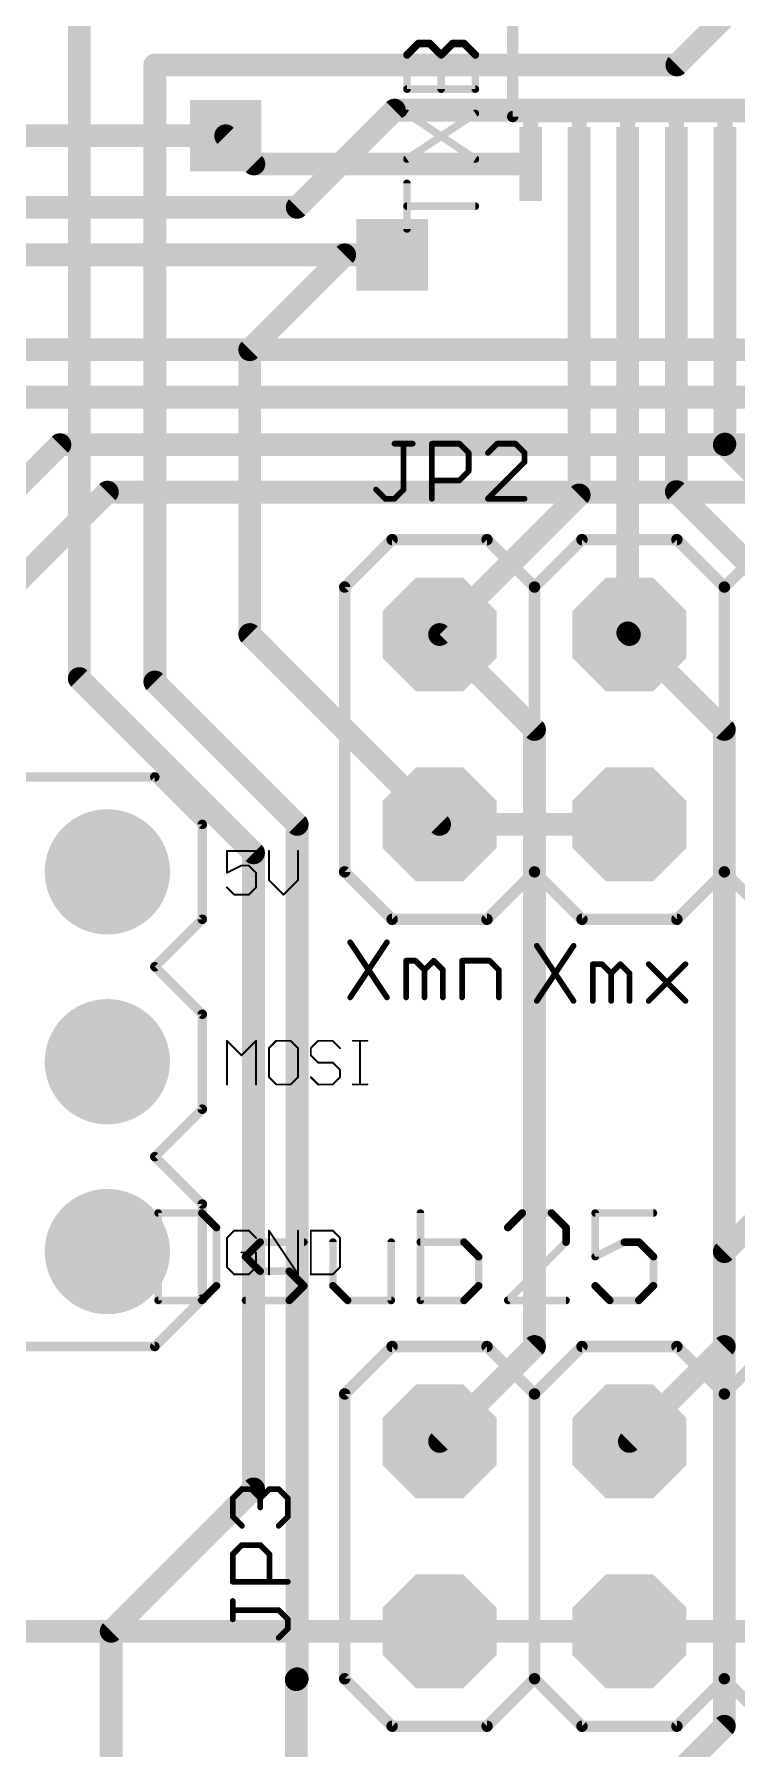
# Model space of a CAD drawing. Extents: x 6 to 93.4, y 7 to 66.
# Drawn here: x 56.17 to 65.57, y 28.91 to 51.85 of the extents above; entities that cross this region are included whole.
import ezdxf

# ---------------------------------------------------------------- set-up
doc = ezdxf.new("R2010")
doc.units = 0
for name, color, linetype in [('1', 22, 'CONTINUOUS'), ('112', 253, 'CONTINUOUS'), ('16', 175, 'CONTINUOUS'), ('17', 82, 'CONTINUOUS'), ('18', 82, 'CONTINUOUS'), ('21', 7, 'CONTINUOUS'), ('25', 253, 'CONTINUOUS'), ('27', 253, 'CONTINUOUS'), ('51', 53, 'CONTINUOUS')]:
    doc.layers.add(name, color=color, linetype=linetype)

# ---------------------------------------------------------------- blocks, each defined once
blk = doc.blocks.new('RECT')
blk.add_solid([(-0.5, -0.5), (0.5, -0.5), (-0.5, 0.5), (0.5, 0.5)])
blk = doc.blocks.new('OCTAGONP')
at = {"const_width": 0.5}
blk.add_lwpolyline([(-0.25, -0.1036), (-0.25, 0.1036), (-0.1036, 0.25), (0.1036, 0.25), (0.25, 0.1036), (0.25, -0.1036), (0.1036, -0.25), (-0.1036, -0.25), (-0.25, -0.1036), (-0.25, 0.1036)], dxfattribs=at)
blk = doc.blocks.new('ROUNDP')
at = {"const_width": 0.5}
blk.add_lwpolyline([(0, -0.25, 1), (0, 0.25, 1), (0, -0.25)], format="xyb", dxfattribs=at)
blk = doc.blocks.new('SQUAREV')
blk.add_solid([(-0.5, -0.5), (0.5, -0.5), (-0.5, 0.5), (0.5, 0.5)])

msp = doc.modelspace()

# ---------------------------------------------------------------- linework, layer by layer
at = {"layer": '1', "const_width": 0.3048}
for points in [[(67.31, 53.975), (64.77, 51.435)], [(56.7741, 52.9031), (56.7741, 43.2257)], [(64.77, 51.435), (57.785, 51.435)], [(57.785, 51.435), (57.785, 43.18)], [(58.7324, 50.4876), (59.1102, 50.1098)], [(59.1102, 50.1098), (62.8127, 50.1098)], [(63.4627, 50.1098), (63.4627, 45.6827)], [(64.1127, 50.1098), (64.1127, 43.8373)], [(64.7627, 50.1098), (64.7627, 45.7273)], [(65.4127, 50.1098), (65.4127, 46.3627)], [(59.055, 47.625), (60.325, 48.895)], [(60.325, 48.895), (60.96, 48.895)], [(59.055, 43.815), (59.055, 47.625)], [(65.4127, 46.3627), (65.405, 46.355)], [(65.405, 46.355), (66.675, 45.085)], [(64.7627, 45.7273), (66.675, 43.815)], [(63.4627, 45.6827), (61.595, 43.815)], [(61.595, 41.275), (59.055, 43.815)], [(61.595, 43.815), (62.865, 42.545)], [(64.1127, 43.8373), (64.135, 43.815)], [(65.405, 42.545), (64.135, 43.815)], [(56.7741, 43.2257), (59.1058, 40.894)], [(57.785, 43.18), (59.69, 41.275)], [(62.865, 42.545), (62.865, 34.29)], [(65.405, 34.29), (65.405, 42.545)], [(59.69, 41.275), (59.69, 29.845)], [(59.1058, 40.894), (59.1058, 32.385)], [(62.865, 34.29), (61.595, 33.02)], [(64.135, 33.02), (65.405, 34.29)], [(59.1058, 32.385), (57.2008, 30.48)], [(57.2008, 30.48), (57.2008, 24.4526)], [(66.675, 30.48), (64.135, 30.48)], [(59.69, 29.845), (59.6773, 29.8323)], [(59.6773, 29.8323), (59.6773, 24.5161)]]:
    msp.add_lwpolyline(points, dxfattribs=at)
at = {"layer": '1', "const_width": 0.1524}
for points in [[(57.785, 51.5112, 1), (57.785, 51.3588)], [(57.8612, 51.435, 1), (57.7088, 51.435)], [(64.7161, 51.4889, 1), (64.8239, 51.3811)], [(64.77, 51.3588, 1), (64.77, 51.5112)], [(58.7863, 50.5415, 1), (58.6785, 50.4337)], [(59.1102, 50.186, 1), (59.1102, 50.0336)], [(59.0563, 50.0559, 1), (59.1641, 50.1637)], [(62.8127, 50.0336, 1), (62.8127, 50.186)], [(63.5389, 50.1098, 1), (63.3865, 50.1098)], [(64.1889, 50.1098, 1), (64.0365, 50.1098)], [(64.8389, 50.1098, 1), (64.6865, 50.1098)], [(65.4889, 50.1098, 1), (65.3365, 50.1098)], [(60.325, 48.9712, 1), (60.325, 48.8188)], [(60.3789, 48.8411, 1), (60.2711, 48.9489)], [(60.96, 48.8188, 1), (60.96, 48.9712)], [(59.1312, 47.625, 1), (58.9788, 47.625)], [(59.0011, 47.6789, 1), (59.1089, 47.5711)], [(65.4589, 46.4089, 1), (65.3511, 46.3011)], [(65.3511, 46.4089, 1), (65.4589, 46.3011)], [(65.3365, 46.3627, 1), (65.4889, 46.3627)], [(65.4666, 46.3089, 1), (65.3589, 46.4166)], [(64.8166, 45.7811, 1), (64.7089, 45.6734)], [(63.3865, 45.6827, 1), (63.5389, 45.6827)], [(63.5166, 45.6289, 1), (63.4089, 45.7366)], [(64.6865, 45.7273, 1), (64.8389, 45.7273)], [(59.1089, 43.8689, 1), (59.0011, 43.7611)], [(58.9788, 43.815, 1), (59.1312, 43.815)], [(61.6489, 43.8689, 1), (61.5411, 43.7611)], [(61.5411, 43.8689, 1), (61.6489, 43.7611)], [(64.0365, 43.8373, 1), (64.1889, 43.8373)], [(64.1666, 43.8911, 1), (64.0589, 43.7834)], [(64.1889, 43.8689, 1), (64.0811, 43.7611)], [(64.0811, 43.7611, 1), (64.1889, 43.8689)], [(56.828, 43.2796, 1), (56.7202, 43.1718)], [(56.6979, 43.2257, 1), (56.8503, 43.2257)], [(57.8389, 43.2339, 1), (57.7311, 43.1261)], [(57.7088, 43.18, 1), (57.8612, 43.18)], [(62.9412, 42.545, 1), (62.7888, 42.545)], [(62.8111, 42.4911, 1), (62.9189, 42.5989)], [(65.4812, 42.545, 1), (65.3288, 42.545)], [(65.3511, 42.4911, 1), (65.4589, 42.5989)], [(59.7662, 41.275, 1), (59.6138, 41.275)], [(59.6361, 41.2211, 1), (59.7439, 41.3289)], [(61.5411, 41.2211, 1), (61.6489, 41.3289)], [(59.182, 40.894, 1), (59.0296, 40.894)], [(59.0519, 40.8401, 1), (59.1597, 40.9479)], [(62.9189, 34.2361, 1), (62.8111, 34.3439)], [(65.4589, 34.2361, 1), (65.3511, 34.3439)], [(62.7888, 34.29, 1), (62.9412, 34.29)], [(65.3288, 34.29, 1), (65.4812, 34.29)], [(61.5411, 33.0739, 1), (61.6489, 32.9661)], [(64.0811, 33.0739, 1), (64.1889, 32.9661)], [(59.0296, 32.385, 1), (59.182, 32.385)], [(59.1597, 32.3311, 1), (59.0519, 32.4389)], [(57.277, 30.48, 1), (57.1246, 30.48)], [(57.1469, 30.5339, 1), (57.2547, 30.4261)], [(64.135, 30.5562, 1), (64.135, 30.4038)], [(59.7535, 29.8323, 1), (59.6011, 29.8323)], [(59.6234, 29.8862, 1), (59.7312, 29.7784)], [(59.6138, 29.845, 1), (59.7662, 29.845)], [(59.7439, 29.7911, 1), (59.6361, 29.8989)]]:
    msp.add_lwpolyline(points, format="xyb", dxfattribs=at)
at = {"layer": '112', "const_width": 0.0381}
for points in [[(60.415, 39.7079, 1), (60.3832, 39.6868)], [(60.9064, 39.6868, 1), (60.8747, 39.7079)], [(62.912, 39.6609, 1), (62.8802, 39.6398)], [(63.4034, 39.6398, 1), (63.3717, 39.6609)], [(61.1475, 39.4706, 1), (61.1475, 39.4325)], [(61.1666, 39.4516, 1), (61.1285, 39.4516)], [(61.2839, 39.4651, 1), (61.2569, 39.4381)], [(61.2704, 39.4325, 1), (61.2704, 39.4706)], [(61.5296, 39.4651, 1), (61.5027, 39.4381)], [(61.5296, 39.4381, 1), (61.5027, 39.4651)], [(61.915, 39.4516, 1), (61.8769, 39.4516)], [(61.8959, 39.4706, 1), (61.8959, 39.4325)], [(62.278, 39.4651, 1), (62.2511, 39.4381)], [(62.2645, 39.4325, 1), (62.2645, 39.4706)], [(61.3798, 39.3422, 1), (61.4067, 39.3152)], [(61.4123, 39.3287, 1), (61.3742, 39.3287)], [(61.3798, 39.3152, 1), (61.4067, 39.3422)], [(61.6581, 39.3287, 1), (61.62, 39.3287)], [(61.6255, 39.3152, 1), (61.6525, 39.3422)], [(62.4065, 39.3287, 1), (62.3684, 39.3287)], [(62.3739, 39.3152, 1), (62.4009, 39.3422)], [(63.6445, 39.4236, 1), (63.6445, 39.3855)], [(63.6636, 39.4046, 1), (63.6255, 39.4046)], [(63.7809, 39.4181, 1), (63.7539, 39.3911)], [(63.7674, 39.3855, 1), (63.7674, 39.4236)], [(63.8768, 39.2952, 1), (63.9037, 39.2682)], [(63.9093, 39.2817, 1), (63.8712, 39.2817)], [(63.8768, 39.2682, 1), (63.9037, 39.2952)], [(64.0266, 39.4181, 1), (63.9997, 39.3911)], [(64.0266, 39.3911, 1), (63.9997, 39.4181)], [(64.1551, 39.2817, 1), (64.117, 39.2817)], [(64.1225, 39.2682, 1), (64.1495, 39.2952)], [(64.4064, 39.4181, 1), (64.3795, 39.3911)], [(64.8979, 39.3911, 1), (64.8709, 39.4181)], [(60.3832, 38.9707, 1), (60.415, 38.9495)], [(60.8747, 38.9495, 1), (60.9064, 38.9707)], [(61.1285, 38.9601, 1), (61.1666, 38.9601)], [(61.3742, 38.9601, 1), (61.4123, 38.9601)], [(61.62, 38.9601, 1), (61.6581, 38.9601)], [(61.8769, 38.9601, 1), (61.915, 38.9601)], [(62.3684, 38.9601, 1), (62.4065, 38.9601)], [(62.8802, 38.9237, 1), (62.912, 38.9025)], [(63.3717, 38.9025, 1), (63.4034, 38.9237)], [(63.6255, 38.9131, 1), (63.6636, 38.9131)], [(63.8712, 38.9131, 1), (63.9093, 38.9131)], [(64.117, 38.9131, 1), (64.1551, 38.9131)], [(64.3795, 38.9266, 1), (64.4064, 38.8996)], [(64.8709, 38.8996, 1), (64.8979, 38.9266)]]:
    msp.add_lwpolyline(points, format="xyb", dxfattribs=at)
at = {"layer": '112', "const_width": 0.0762}
for points in [[(60.3991, 39.6973), (60.8906, 38.9601)], [(60.8906, 39.6973), (60.3991, 38.9601)], [(62.8961, 39.6503), (63.3876, 38.9131)], [(63.3876, 39.6503), (62.8961, 38.9131)], [(61.1475, 38.9601), (61.1475, 39.4516)], [(61.1475, 39.4516), (61.2704, 39.4516)], [(61.2704, 39.4516), (61.3933, 39.3287)], [(61.3933, 39.3287), (61.5161, 39.4516)], [(61.5161, 39.4516), (61.639, 39.3287)], [(61.8959, 38.9601), (61.8959, 39.4516)], [(61.8959, 39.4516), (62.2645, 39.4516)], [(62.2645, 39.4516), (62.3874, 39.3287)], [(61.3933, 39.3287), (61.3933, 38.9601)], [(61.639, 39.3287), (61.639, 38.9601)], [(62.3874, 39.3287), (62.3874, 38.9601)], [(63.6445, 38.9131), (63.6445, 39.4046)], [(63.6445, 39.4046), (63.7674, 39.4046)], [(63.7674, 39.4046), (63.8903, 39.2817)], [(63.8903, 39.2817), (64.0131, 39.4046)], [(63.8903, 39.2817), (63.8903, 38.9131)], [(64.0131, 39.4046), (64.136, 39.2817)], [(64.136, 39.2817), (64.136, 38.9131)], [(64.3929, 39.4046), (64.8844, 38.9131)], [(64.3929, 38.9131), (64.8844, 39.4046)]]:
    msp.add_lwpolyline(points, dxfattribs=at)
at = {"layer": '16', "const_width": 0.3048}
for points in [[(59.69, 49.53), (60.9905, 50.8305)], [(60.9905, 50.8305), (79.7077, 50.8305)], [(53.0276, 50.4876), (58.7324, 50.4876)], [(53.975, 49.53), (59.69, 49.53)], [(60.96, 48.895), (54.61, 48.895)], [(55.245, 47.625), (79.375, 47.625)], [(55.88, 46.99), (80.645, 46.99)], [(52.705, 42.545), (56.515, 46.355)], [(56.515, 46.355), (82.55, 46.355)], [(53.34, 41.91), (57.15, 45.72)], [(57.15, 45.72), (85.09, 45.72)], [(64.135, 41.275), (61.595, 41.275)], [(66.675, 36.83), (65.405, 35.56)], [(65.405, 35.56), (65.405, 29.21)], [(50.165, 30.48), (61.595, 30.48)], [(64.135, 30.48), (61.595, 30.48)], [(65.405, 29.21), (64.77, 28.575)]]:
    msp.add_lwpolyline(points, dxfattribs=at)
at = {"layer": '16', "const_width": 0.1524}
for points in [[(60.9905, 50.9067, 1), (60.9905, 50.7543)], [(61.0444, 50.7766, 1), (60.9366, 50.8844)], [(58.7324, 50.4114, 1), (58.7324, 50.5638)], [(59.6361, 49.5839, 1), (59.7439, 49.4761)], [(59.69, 49.4538, 1), (59.69, 49.6062)], [(60.96, 48.8188, 1), (60.96, 48.9712)], [(56.515, 46.4312, 1), (56.515, 46.2788)], [(56.5689, 46.3011, 1), (56.4611, 46.4089)], [(57.15, 45.7962, 1), (57.15, 45.6438)], [(57.2039, 45.6661, 1), (57.0961, 45.7739)], [(61.595, 41.3512, 1), (61.595, 41.1988)], [(64.135, 41.1988, 1), (64.135, 41.3512)], [(65.4812, 35.56, 1), (65.3288, 35.56)], [(65.3511, 35.6139, 1), (65.4589, 35.5061)], [(61.595, 30.5562, 1), (61.595, 30.4038)], [(61.595, 30.4038, 1), (61.595, 30.5562)], [(64.135, 30.4038, 1), (64.135, 30.5562)], [(65.4589, 29.1561, 1), (65.3511, 29.2639)], [(65.3288, 29.21, 1), (65.4812, 29.21)]]:
    msp.add_lwpolyline(points, format="xyb", dxfattribs=at)
at = {"layer": '21'}
for points, const_width in [([(62.5731, 50.7448), (62.5731, 55.3104)], 0.1524), ([(60.325, 44.45), (60.96, 45.085)], 0.1524), ([(60.96, 45.085), (62.23, 45.085)], 0.1524), ([(62.23, 45.085), (62.865, 44.45)], 0.1524), ([(62.865, 44.45), (63.5, 45.085)], 0.1524), ([(63.5, 45.085), (64.77, 45.085)], 0.1524), ([(64.77, 45.085), (65.405, 44.45)], 0.1524), ([(65.405, 44.45), (66.04, 45.085)], 0.1524), ([(60.325, 40.64), (60.325, 44.45)], 0.1524), ([(62.865, 44.45), (62.865, 40.64)], 0.1524), ([(65.405, 44.45), (65.405, 40.64)], 0.1524), ([(57.785, 41.91), (53.34, 41.91)], 0.127), ([(58.42, 41.275), (57.785, 41.91)], 0.127), ([(58.42, 40.005), (58.42, 41.275)], 0.127), ([(59.14, 40.9199), (58.7502, 40.9199)], 0.0254), ([(58.7502, 40.9199), (58.7502, 40.6275)], 0.0254), ([(59.3115, 40.9199), (59.3115, 40.5301)], 0.0254), ([(59.7013, 40.5301), (59.7013, 40.9199)], 0.0254), ([(58.7502, 40.6275), (58.9451, 40.725)], 0.0254), ([(58.9451, 40.725), (59.0425, 40.725)], 0.0254), ([(59.0425, 40.725), (59.14, 40.6275)], 0.0254), ([(59.14, 40.6275), (59.14, 40.4326)], 0.0254), ([(60.325, 40.64), (60.96, 40.005)], 0.1524), ([(62.23, 40.005), (62.865, 40.64)], 0.1524), ([(62.865, 40.64), (63.5, 40.005)], 0.1524), ([(64.77, 40.005), (65.405, 40.64)], 0.1524), ([(65.405, 40.64), (66.04, 40.005)], 0.1524), ([(58.8476, 40.3352), (58.7502, 40.4326)], 0.0254), ([(59.14, 40.4326), (59.0425, 40.3352)], 0.0254), ([(59.3115, 40.5301), (59.5064, 40.3352)], 0.0254), ([(59.5064, 40.3352), (59.7013, 40.5301)], 0.0254), ([(59.0425, 40.3352), (58.8476, 40.3352)], 0.0254), ([(57.785, 39.37), (58.42, 40.005)], 0.127), ([(60.96, 40.005), (62.23, 40.005)], 0.1524), ([(63.5, 40.005), (64.77, 40.005)], 0.1524), ([(58.42, 38.735), (57.785, 39.37)], 0.127), ([(58.42, 37.465), (58.42, 38.735)], 0.127), ([(58.7502, 37.7952), (58.7502, 38.3799)], 0.0254), ([(58.7502, 38.3799), (58.9451, 38.185)], 0.0254), ([(58.9451, 38.185), (59.14, 38.3799)], 0.0254), ([(59.14, 38.3799), (59.14, 37.7952)], 0.0254), ([(59.409, 38.3799), (59.3115, 38.2824)], 0.0254), ([(59.6039, 38.3799), (59.409, 38.3799)], 0.0254), ([(59.7013, 38.2824), (59.6039, 38.3799)], 0.0254), ([(59.9703, 38.3799), (59.8728, 38.2824)], 0.0254), ([(60.1652, 38.3799), (59.9703, 38.3799)], 0.0254), ([(60.2626, 38.2824), (60.1652, 38.3799)], 0.0254), ([(60.4341, 38.3799), (60.629, 38.3799)], 0.0254), ([(60.5316, 37.7952), (60.5316, 38.3799)], 0.0254), ([(59.3115, 38.2824), (59.3115, 37.8926)], 0.0254), ([(59.7013, 37.8926), (59.7013, 38.2824)], 0.0254), ([(59.8728, 38.2824), (59.8728, 38.185)], 0.0254), ([(59.8728, 38.185), (59.9703, 38.0875)], 0.0254), ([(59.9703, 38.0875), (60.1652, 38.0875)], 0.0254), ([(60.1652, 38.0875), (60.2626, 37.9901)], 0.0254), ([(59.3115, 37.8926), (59.409, 37.7952)], 0.0254), ([(59.6039, 37.7952), (59.7013, 37.8926)], 0.0254), ([(59.9703, 37.7952), (59.8728, 37.8926)], 0.0254), ([(60.2626, 37.8926), (60.1652, 37.7952)], 0.0254), ([(60.2626, 37.9901), (60.2626, 37.8926)], 0.0254), ([(59.409, 37.7952), (59.6039, 37.7952)], 0.0254), ([(60.1652, 37.7952), (59.9703, 37.7952)], 0.0254), ([(60.4341, 37.7952), (60.629, 37.7952)], 0.0254), ([(57.785, 36.83), (58.42, 37.465)], 0.127), ([(58.42, 36.195), (57.785, 36.83)], 0.127), ([(58.42, 34.925), (58.42, 36.195)], 0.127), ([(58.8476, 35.8399), (58.7502, 35.7424)], 0.0254), ([(59.0425, 35.8399), (58.8476, 35.8399)], 0.0254), ([(59.14, 35.7424), (59.0425, 35.8399)], 0.0254), ([(59.3115, 35.2552), (59.3115, 35.8399)], 0.0254), ([(59.3115, 35.8399), (59.7013, 35.2552)], 0.0254), ([(59.7013, 35.2552), (59.7013, 35.8399)], 0.0254), ([(59.8728, 35.8399), (59.8728, 35.2552)], 0.0254), ([(60.1652, 35.8399), (59.8728, 35.8399)], 0.0254), ([(60.2626, 35.7424), (60.1652, 35.8399)], 0.0254), ([(58.7502, 35.7424), (58.7502, 35.3526)], 0.0254), ([(59.14, 35.5475), (58.9451, 35.5475)], 0.0254), ([(59.14, 35.3526), (59.14, 35.5475)], 0.0254), ([(60.2626, 35.3526), (60.2626, 35.7424)], 0.0254), ([(58.7502, 35.3526), (58.8476, 35.2552)], 0.0254), ([(59.0425, 35.2552), (59.14, 35.3526)], 0.0254), ([(60.1652, 35.2552), (60.2626, 35.3526)], 0.0254), ([(58.8476, 35.2552), (59.0425, 35.2552)], 0.0254), ([(59.8728, 35.2552), (60.1652, 35.2552)], 0.0254), ([(57.785, 34.29), (58.42, 34.925)], 0.127), ([(53.975, 34.29), (57.785, 34.29)], 0.127), ([(60.325, 33.655), (60.96, 34.29)], 0.1524), ([(60.96, 34.29), (62.23, 34.29)], 0.1524), ([(62.23, 34.29), (62.865, 33.655)], 0.1524), ([(62.865, 33.655), (63.5, 34.29)], 0.1524), ([(63.5, 34.29), (64.77, 34.29)], 0.1524), ([(64.77, 34.29), (65.405, 33.655)], 0.1524), ([(65.405, 33.655), (66.04, 34.29)], 0.1524), ([(60.325, 29.845), (60.325, 33.655)], 0.1524), ([(62.865, 33.655), (62.865, 29.845)], 0.1524), ([(65.405, 33.655), (65.405, 29.845)], 0.1524), ([(60.325, 29.845), (60.96, 29.21)], 0.1524), ([(62.23, 29.21), (62.865, 29.845)], 0.1524), ([(62.865, 29.845), (63.5, 29.21)], 0.1524), ([(64.77, 29.21), (65.405, 29.845)], 0.1524), ([(65.405, 29.845), (66.04, 29.21)], 0.1524), ([(60.96, 29.21), (62.23, 29.21)], 0.1524), ([(63.5, 29.21), (64.77, 29.21)], 0.1524)]:
    msp.add_lwpolyline(points, dxfattribs=dict(at, const_width=const_width))
for points, const_width in [([(62.535, 50.7448, 1), (62.6112, 50.7448)], 0.0762), ([(60.96, 45.1231, 1), (60.96, 45.0469)], 0.0762), ([(60.9869, 45.0581, 1), (60.9331, 45.1119)], 0.0762), ([(62.2569, 45.1119, 1), (62.2031, 45.0581)], 0.0762), ([(62.23, 45.0469, 1), (62.23, 45.1231)], 0.0762), ([(63.5, 45.1231, 1), (63.5, 45.0469)], 0.0762), ([(63.5269, 45.0581, 1), (63.4731, 45.1119)], 0.0762), ([(64.7969, 45.1119, 1), (64.7431, 45.0581)], 0.0762), ([(64.77, 45.0469, 1), (64.77, 45.1231)], 0.0762), ([(60.3631, 44.45, 1), (60.2869, 44.45)], 0.0762), ([(60.2981, 44.4769, 1), (60.3519, 44.4231)], 0.0762), ([(62.9031, 44.45, 1), (62.8269, 44.45)], 0.0762), ([(62.8381, 44.4769, 1), (62.8919, 44.4231)], 0.0762), ([(62.8381, 44.4231, 1), (62.8919, 44.4769)], 0.0762), ([(65.4431, 44.45, 1), (65.3669, 44.45)], 0.0762), ([(65.3781, 44.4769, 1), (65.4319, 44.4231)], 0.0762), ([(65.3781, 44.4231, 1), (65.4319, 44.4769)], 0.0762), ([(57.8075, 41.9325, 1), (57.7625, 41.8875)], 0.0635), ([(57.785, 41.8783, 1), (57.785, 41.9418)], 0.0635), ([(58.4518, 41.275, 1), (58.3882, 41.275)], 0.0635), ([(58.3975, 41.2525, 1), (58.4425, 41.2975)], 0.0635), ([(58.7502, 40.9262, 1), (58.7502, 40.9135)], 0.0127), ([(58.7565, 40.9199, 1), (58.7439, 40.9199)], 0.0127), ([(59.14, 40.9135, 1), (59.14, 40.9262)], 0.0127), ([(59.3179, 40.9199, 1), (59.3052, 40.9199)], 0.0127), ([(59.7077, 40.9199, 1), (59.695, 40.9199)], 0.0127), ([(58.7474, 40.6332, 1), (58.753, 40.6219)], 0.0127), ([(58.7439, 40.6275, 1), (58.7565, 40.6275)], 0.0127), ([(58.9451, 40.7313, 1), (58.9451, 40.7186)], 0.0127), ([(58.9479, 40.7193, 1), (58.9423, 40.7307)], 0.0127), ([(59.047, 40.7295, 1), (59.0381, 40.7205)], 0.0127), ([(59.0425, 40.7186, 1), (59.0425, 40.7313)], 0.0127), ([(59.1463, 40.6275, 1), (59.1336, 40.6275)], 0.0127), ([(59.1355, 40.6231, 1), (59.1445, 40.632)], 0.0127), ([(60.2869, 40.64, 1), (60.3631, 40.64)], 0.0762), ([(60.3519, 40.6669, 1), (60.2981, 40.6131)], 0.0762), ([(62.8269, 40.64, 1), (62.9031, 40.64)], 0.0762), ([(62.8919, 40.6669, 1), (62.8381, 40.6131)], 0.0762), ([(62.8919, 40.6131, 1), (62.8381, 40.6669)], 0.0762), ([(65.3669, 40.64, 1), (65.4431, 40.64)], 0.0762), ([(65.4319, 40.6669, 1), (65.3781, 40.6131)], 0.0762), ([(65.4319, 40.6131, 1), (65.3781, 40.6669)], 0.0762), ([(58.7547, 40.4371, 1), (58.7457, 40.4282)], 0.0127), ([(59.1336, 40.4326, 1), (59.1463, 40.4326)], 0.0127), ([(59.1445, 40.4282, 1), (59.1355, 40.4371)], 0.0127), ([(59.316, 40.5346, 1), (59.307, 40.5256)], 0.0127), ([(59.3052, 40.5301, 1), (59.3179, 40.5301)], 0.0127), ([(59.695, 40.5301, 1), (59.7077, 40.5301)], 0.0127), ([(59.7058, 40.5256, 1), (59.6968, 40.5346)], 0.0127), ([(58.8476, 40.3415, 1), (58.8476, 40.3289)], 0.0127), ([(58.8432, 40.3307, 1), (58.8521, 40.3397)], 0.0127), ([(59.0381, 40.3397, 1), (59.047, 40.3307)], 0.0127), ([(59.0425, 40.3289, 1), (59.0425, 40.3415)], 0.0127), ([(59.5019, 40.3397, 1), (59.5109, 40.3307)], 0.0127), ([(59.5019, 40.3307, 1), (59.5109, 40.3397)], 0.0127), ([(58.3882, 40.005, 1), (58.4518, 40.005)], 0.0635), ([(58.4425, 39.9825, 1), (58.3975, 40.0275)], 0.0635), ([(60.96, 40.0431, 1), (60.96, 39.9669)], 0.0762), ([(60.9331, 39.9781, 1), (60.9869, 40.0319)], 0.0762), ([(62.2031, 40.0319, 1), (62.2569, 39.9781)], 0.0762), ([(62.23, 39.9669, 1), (62.23, 40.0431)], 0.0762), ([(63.5, 40.0431, 1), (63.5, 39.9669)], 0.0762), ([(63.4731, 39.9781, 1), (63.5269, 40.0319)], 0.0762), ([(64.7431, 40.0319, 1), (64.7969, 39.9781)], 0.0762), ([(64.77, 39.9669, 1), (64.77, 40.0431)], 0.0762), ([(57.8075, 39.3925, 1), (57.7625, 39.3475)], 0.0635), ([(57.7625, 39.3925, 1), (57.8075, 39.3475)], 0.0635), ([(58.4518, 38.735, 1), (58.3882, 38.735)], 0.0635), ([(58.3975, 38.7125, 1), (58.4425, 38.7575)], 0.0635), ([(58.7547, 38.3844, 1), (58.7457, 38.3754)], 0.0127), ([(58.7565, 38.3799, 1), (58.7439, 38.3799)], 0.0127), ([(59.1463, 38.3799, 1), (59.1336, 38.3799)], 0.0127), ([(59.1445, 38.3754, 1), (59.1355, 38.3844)], 0.0127), ([(59.409, 38.3862, 1), (59.409, 38.3735)], 0.0127), ([(59.4134, 38.3754, 1), (59.4045, 38.3844)], 0.0127), ([(59.6083, 38.3844, 1), (59.5994, 38.3754)], 0.0127), ([(59.6039, 38.3735, 1), (59.6039, 38.3862)], 0.0127), ([(59.9703, 38.3862, 1), (59.9703, 38.3735)], 0.0127), ([(59.9748, 38.3754, 1), (59.9658, 38.3844)], 0.0127), ([(60.1697, 38.3844, 1), (60.1607, 38.3754)], 0.0127), ([(60.1652, 38.3735, 1), (60.1652, 38.3862)], 0.0127), ([(60.4341, 38.3862, 1), (60.4341, 38.3735)], 0.0127), ([(60.5379, 38.3799, 1), (60.5252, 38.3799)], 0.0127), ([(60.629, 38.3735, 1), (60.629, 38.3862)], 0.0127), ([(58.9406, 38.1895, 1), (58.9496, 38.1805)], 0.0127), ([(58.9406, 38.1805, 1), (58.9496, 38.1895)], 0.0127), ([(59.307, 38.2869, 1), (59.316, 38.278)], 0.0127), ([(59.3179, 38.2824, 1), (59.3052, 38.2824)], 0.0127), ([(59.7077, 38.2824, 1), (59.695, 38.2824)], 0.0127), ([(59.6968, 38.278, 1), (59.7058, 38.2869)], 0.0127), ([(59.8683, 38.2869, 1), (59.8773, 38.278)], 0.0127), ([(59.8773, 38.1895, 1), (59.8683, 38.1805)], 0.0127), ([(59.8792, 38.2824, 1), (59.8665, 38.2824)], 0.0127), ([(59.8665, 38.185, 1), (59.8792, 38.185)], 0.0127), ([(59.9703, 38.0939, 1), (59.9703, 38.0812)], 0.0127), ([(59.9658, 38.0831, 1), (59.9748, 38.092)], 0.0127), ([(60.1697, 38.092, 1), (60.1607, 38.0831)], 0.0127), ([(60.1652, 38.0812, 1), (60.1652, 38.0939)], 0.0127), ([(60.2581, 38.278, 1), (60.2671, 38.2869)], 0.0127), ([(59.316, 37.8971, 1), (59.307, 37.8882)], 0.0127), ([(59.3052, 37.8926, 1), (59.3179, 37.8926)], 0.0127), ([(59.695, 37.8926, 1), (59.7077, 37.8926)], 0.0127), ([(59.7058, 37.8882, 1), (59.6968, 37.8971)], 0.0127), ([(59.8773, 37.8971, 1), (59.8683, 37.8882)], 0.0127), ([(60.269, 37.9901, 1), (60.2563, 37.9901)], 0.0127), ([(60.2563, 37.8926, 1), (60.269, 37.8926)], 0.0127), ([(60.2581, 37.9856, 1), (60.2671, 37.9946)], 0.0127), ([(60.2671, 37.8882, 1), (60.2581, 37.8971)], 0.0127), ([(58.7439, 37.7952, 1), (58.7565, 37.7952)], 0.0127), ([(59.1336, 37.7952, 1), (59.1463, 37.7952)], 0.0127), ([(59.409, 37.8015, 1), (59.409, 37.7889)], 0.0127), ([(59.4045, 37.7907, 1), (59.4134, 37.7997)], 0.0127), ([(59.5994, 37.7997, 1), (59.6083, 37.7907)], 0.0127), ([(59.6039, 37.7889, 1), (59.6039, 37.8015)], 0.0127), ([(59.9703, 37.8015, 1), (59.9703, 37.7889)], 0.0127), ([(59.9658, 37.7907, 1), (59.9748, 37.7997)], 0.0127), ([(60.1607, 37.7997, 1), (60.1697, 37.7907)], 0.0127), ([(60.1652, 37.7889, 1), (60.1652, 37.8015)], 0.0127), ([(60.4341, 37.8015, 1), (60.4341, 37.7889)], 0.0127), ([(60.5252, 37.7952, 1), (60.5379, 37.7952)], 0.0127), ([(60.629, 37.7889, 1), (60.629, 37.8015)], 0.0127), ([(58.3882, 37.465, 1), (58.4518, 37.465)], 0.0635), ([(58.4425, 37.4425, 1), (58.3975, 37.4875)], 0.0635), ([(57.8075, 36.8525, 1), (57.7625, 36.8075)], 0.0635), ([(57.7625, 36.8525, 1), (57.8075, 36.8075)], 0.0635), ([(58.4518, 36.195, 1), (58.3882, 36.195)], 0.0635), ([(58.3975, 36.1725, 1), (58.4425, 36.2175)], 0.0635), ([(58.8476, 35.8462, 1), (58.8476, 35.8335)], 0.0127), ([(58.8521, 35.8354, 1), (58.8432, 35.8444)], 0.0127), ([(59.047, 35.8444, 1), (59.0381, 35.8354)], 0.0127), ([(59.0425, 35.8335, 1), (59.0425, 35.8462)], 0.0127), ([(59.3168, 35.8434, 1), (59.3062, 35.8364)], 0.0127), ([(59.3179, 35.8399, 1), (59.3052, 35.8399)], 0.0127), ([(59.7077, 35.8399, 1), (59.695, 35.8399)], 0.0127), ([(59.8728, 35.8462, 1), (59.8728, 35.8335)], 0.0127), ([(59.8792, 35.8399, 1), (59.8665, 35.8399)], 0.0127), ([(60.1697, 35.8444, 1), (60.1607, 35.8354)], 0.0127), ([(60.1652, 35.8335, 1), (60.1652, 35.8462)], 0.0127), ([(58.7565, 35.7424, 1), (58.7439, 35.7424)], 0.0127), ([(58.7457, 35.7469, 1), (58.7547, 35.738)], 0.0127), ([(58.9451, 35.5539, 1), (58.9451, 35.5412)], 0.0127), ([(59.1463, 35.5475, 1), (59.1336, 35.5475)], 0.0127), ([(59.1355, 35.738, 1), (59.1445, 35.7469)], 0.0127), ([(59.14, 35.5412, 1), (59.14, 35.5539)], 0.0127), ([(60.269, 35.7424, 1), (60.2563, 35.7424)], 0.0127), ([(60.2581, 35.738, 1), (60.2671, 35.7469)], 0.0127), ([(58.7547, 35.3571, 1), (58.7457, 35.3482)], 0.0127), ([(58.7439, 35.3526, 1), (58.7565, 35.3526)], 0.0127), ([(59.1336, 35.3526, 1), (59.1463, 35.3526)], 0.0127), ([(59.1445, 35.3482, 1), (59.1355, 35.3571)], 0.0127), ([(60.2563, 35.3526, 1), (60.269, 35.3526)], 0.0127), ([(60.2671, 35.3482, 1), (60.2581, 35.3571)], 0.0127), ([(58.8476, 35.2615, 1), (58.8476, 35.2489)], 0.0127), ([(58.8432, 35.2507, 1), (58.8521, 35.2597)], 0.0127), ([(59.0381, 35.2597, 1), (59.047, 35.2507)], 0.0127), ([(59.0425, 35.2489, 1), (59.0425, 35.2615)], 0.0127), ([(59.3052, 35.2552, 1), (59.3179, 35.2552)], 0.0127), ([(59.695, 35.2552, 1), (59.7077, 35.2552)], 0.0127), ([(59.696, 35.2517, 1), (59.7066, 35.2587)], 0.0127), ([(59.8728, 35.2615, 1), (59.8728, 35.2489)], 0.0127), ([(59.8665, 35.2552, 1), (59.8792, 35.2552)], 0.0127), ([(60.1607, 35.2597, 1), (60.1697, 35.2507)], 0.0127), ([(60.1652, 35.2489, 1), (60.1652, 35.2615)], 0.0127), ([(58.3882, 34.925, 1), (58.4518, 34.925)], 0.0635), ([(58.4425, 34.9025, 1), (58.3975, 34.9475)], 0.0635), ([(57.7625, 34.3125, 1), (57.8075, 34.2675)], 0.0635), ([(57.785, 34.2582, 1), (57.785, 34.3218)], 0.0635), ([(60.96, 34.3281, 1), (60.96, 34.2519)], 0.0762), ([(60.9869, 34.2631, 1), (60.9331, 34.3169)], 0.0762), ([(62.2569, 34.3169, 1), (62.2031, 34.2631)], 0.0762), ([(62.23, 34.2519, 1), (62.23, 34.3281)], 0.0762), ([(63.5, 34.3281, 1), (63.5, 34.2519)], 0.0762), ([(63.5269, 34.2631, 1), (63.4731, 34.3169)], 0.0762), ([(64.7969, 34.3169, 1), (64.7431, 34.2631)], 0.0762), ([(64.77, 34.2519, 1), (64.77, 34.3281)], 0.0762), ([(60.3631, 33.655, 1), (60.2869, 33.655)], 0.0762), ([(60.2981, 33.6819, 1), (60.3519, 33.6281)], 0.0762), ([(62.9031, 33.655, 1), (62.8269, 33.655)], 0.0762), ([(62.8381, 33.6819, 1), (62.8919, 33.6281)], 0.0762), ([(62.8381, 33.6281, 1), (62.8919, 33.6819)], 0.0762), ([(65.4431, 33.655, 1), (65.3669, 33.655)], 0.0762), ([(65.3781, 33.6819, 1), (65.4319, 33.6281)], 0.0762), ([(65.3781, 33.6281, 1), (65.4319, 33.6819)], 0.0762), ([(60.2869, 29.845, 1), (60.3631, 29.845)], 0.0762), ([(60.3519, 29.8719, 1), (60.2981, 29.8181)], 0.0762), ([(62.8269, 29.845, 1), (62.9031, 29.845)], 0.0762), ([(62.8919, 29.8719, 1), (62.8381, 29.8181)], 0.0762), ([(62.8919, 29.8181, 1), (62.8381, 29.8719)], 0.0762), ([(65.3669, 29.845, 1), (65.4431, 29.845)], 0.0762), ([(65.4319, 29.8719, 1), (65.3781, 29.8181)], 0.0762), ([(65.4319, 29.8181, 1), (65.3781, 29.8719)], 0.0762), ([(60.96, 29.2481, 1), (60.96, 29.1719)], 0.0762), ([(60.9331, 29.1831, 1), (60.9869, 29.2369)], 0.0762), ([(62.2031, 29.2369, 1), (62.2569, 29.1831)], 0.0762), ([(62.23, 29.1719, 1), (62.23, 29.2481)], 0.0762), ([(63.5, 29.2481, 1), (63.5, 29.1719)], 0.0762), ([(63.4731, 29.1831, 1), (63.5269, 29.2369)], 0.0762), ([(64.7431, 29.2369, 1), (64.7969, 29.1831)], 0.0762), ([(64.77, 29.1719, 1), (64.77, 29.2481)], 0.0762)]:
    msp.add_lwpolyline(points, format="xyb", dxfattribs=dict(at, const_width=const_width))
at = {"layer": '25', "const_width": 0.0762}
for points in [[(60.9898, 46.3683), (61.2356, 46.3683)], [(61.1127, 45.754), (61.1127, 46.3683)], [(61.4925, 45.6311), (61.4925, 46.3683)], [(61.4925, 46.3683), (61.8611, 46.3683)], [(61.8611, 46.3683), (61.984, 46.2455)], [(62.3638, 46.3683), (62.2409, 46.2455)], [(62.6095, 46.3683), (62.3638, 46.3683)], [(62.7324, 46.2455), (62.6095, 46.3683)], [(61.984, 46.2455), (61.984, 45.9997)], [(62.2409, 45.6311), (62.7324, 46.1226)], [(62.7324, 46.1226), (62.7324, 46.2455)], [(61.8611, 45.8768), (61.4925, 45.8768)], [(61.984, 45.9997), (61.8611, 45.8768)], [(60.7441, 45.754), (60.867, 45.6311)], [(60.867, 45.6311), (60.9898, 45.6311)], [(60.9898, 45.6311), (61.1127, 45.754)], [(62.7324, 45.6311), (62.2409, 45.6311)], [(58.8277, 32.2595), (58.9505, 32.3824)], [(58.9505, 32.3824), (59.0734, 32.3824)], [(59.0734, 32.3824), (59.1963, 32.2595)], [(59.1963, 32.2595), (59.3192, 32.3824)], [(59.3192, 32.3824), (59.442, 32.3824)], [(59.442, 32.3824), (59.5649, 32.2595)], [(58.8277, 32.0138), (58.8277, 32.2595)], [(59.1963, 32.2595), (59.1963, 32.1367)], [(59.5649, 32.2595), (59.5649, 32.0138)], [(58.9505, 31.8909), (58.8277, 32.0138)], [(59.5649, 32.0138), (59.442, 31.8909)], [(58.8277, 31.5111), (58.9505, 31.634)], [(58.9505, 31.634), (59.1963, 31.634)], [(59.1963, 31.634), (59.3192, 31.5111)], [(58.8277, 31.1425), (58.8277, 31.5111)], [(59.3192, 31.5111), (59.3192, 31.1425)], [(59.5649, 31.1425), (58.8277, 31.1425)], [(58.8277, 30.6398), (58.8277, 30.8856)], [(59.442, 30.7627), (58.8277, 30.7627)], [(59.5649, 30.6398), (59.442, 30.7627)], [(59.442, 30.3941), (59.5649, 30.517)], [(59.5649, 30.517), (59.5649, 30.6398)]]:
    msp.add_lwpolyline(points, dxfattribs=at)
at = {"layer": '25', "const_width": 0.0381}
for points in [[(60.9898, 46.3874, 1), (60.9898, 46.3493)], [(61.1318, 46.3683, 1), (61.0937, 46.3683)], [(61.2356, 46.3493, 1), (61.2356, 46.3874)], [(61.4925, 46.3874, 1), (61.4925, 46.3493)], [(61.5116, 46.3683, 1), (61.4735, 46.3683)], [(61.8746, 46.3818, 1), (61.8477, 46.3549)], [(61.8611, 46.3493, 1), (61.8611, 46.3874)], [(62.3638, 46.3874, 1), (62.3638, 46.3493)], [(62.3773, 46.3549, 1), (62.3503, 46.3818)], [(62.623, 46.3818, 1), (62.5961, 46.3549)], [(62.6095, 46.3493, 1), (62.6095, 46.3874)], [(62.0031, 46.2455, 1), (61.965, 46.2455)], [(61.9705, 46.232, 1), (61.9975, 46.2589)], [(62.2275, 46.2589, 1), (62.2544, 46.232)], [(62.7515, 46.2455, 1), (62.7134, 46.2455)], [(62.7134, 46.1226, 1), (62.7515, 46.1226)], [(62.7189, 46.232, 1), (62.7459, 46.2589)], [(62.7459, 46.1091, 1), (62.7189, 46.1361)], [(61.4925, 45.8959, 1), (61.4925, 45.8578)], [(61.8477, 45.8903, 1), (61.8746, 45.8634)], [(61.8611, 45.8578, 1), (61.8611, 45.8959)], [(61.965, 45.9997, 1), (62.0031, 45.9997)], [(61.9975, 45.9862, 1), (61.9705, 46.0132)], [(60.7576, 45.7674, 1), (60.7306, 45.7405)], [(60.867, 45.6502, 1), (60.867, 45.6121)], [(60.8535, 45.6176, 1), (60.8804, 45.6446)], [(60.9764, 45.6446, 1), (61.0033, 45.6176)], [(60.9898, 45.6121, 1), (60.9898, 45.6502)], [(61.0937, 45.754, 1), (61.1318, 45.754)], [(61.1262, 45.7405, 1), (61.0992, 45.7674)], [(61.4735, 45.6311, 1), (61.5116, 45.6311)], [(62.2409, 45.6502, 1), (62.2409, 45.6121)], [(62.2275, 45.6446, 1), (62.2544, 45.6176)], [(62.7324, 45.6121, 1), (62.7324, 45.6502)], [(58.9505, 32.4015, 1), (58.9505, 32.3634)], [(58.964, 32.3689, 1), (58.9371, 32.3959)], [(59.0869, 32.3959, 1), (59.0599, 32.3689)], [(59.0734, 32.3634, 1), (59.0734, 32.4015)], [(59.3192, 32.4015, 1), (59.3192, 32.3634)], [(59.3326, 32.3689, 1), (59.3057, 32.3959)], [(59.4555, 32.3959, 1), (59.4286, 32.3689)], [(59.442, 32.3634, 1), (59.442, 32.4015)], [(58.8467, 32.2595, 1), (58.8086, 32.2595)], [(58.8142, 32.273, 1), (58.8411, 32.2461)], [(59.2153, 32.2595, 1), (59.1772, 32.2595)], [(59.1772, 32.1367, 1), (59.2153, 32.1367)], [(59.1828, 32.273, 1), (59.2098, 32.2461)], [(59.1828, 32.2461, 1), (59.2098, 32.273)], [(59.584, 32.2595, 1), (59.5459, 32.2595)], [(59.5514, 32.2461, 1), (59.5784, 32.273)], [(58.8411, 32.0273, 1), (58.8142, 32.0003)], [(58.8086, 32.0138, 1), (58.8467, 32.0138)], [(58.9371, 31.8775, 1), (58.964, 31.9044)], [(59.4286, 31.9044, 1), (59.4555, 31.8775)], [(59.5459, 32.0138, 1), (59.584, 32.0138)], [(59.5784, 32.0003, 1), (59.5514, 32.0273)], [(58.9505, 31.6531, 1), (58.9505, 31.615)], [(58.964, 31.6205, 1), (58.9371, 31.6475)], [(59.2098, 31.6475, 1), (59.1828, 31.6205)], [(59.1963, 31.615, 1), (59.1963, 31.6531)], [(58.8467, 31.5111, 1), (58.8086, 31.5111)], [(58.8142, 31.5246, 1), (58.8411, 31.4977)], [(59.3382, 31.5111, 1), (59.3001, 31.5111)], [(59.3057, 31.4977, 1), (59.3326, 31.5246)], [(58.8086, 31.1425, 1), (58.8467, 31.1425)], [(58.8277, 31.1616, 1), (58.8277, 31.1235)], [(59.3001, 31.1425, 1), (59.3382, 31.1425)], [(59.5649, 31.1235, 1), (59.5649, 31.1616)], [(58.8467, 30.8856, 1), (58.8086, 30.8856)], [(58.8277, 30.7818, 1), (58.8277, 30.7437)], [(59.4555, 30.7762, 1), (59.4286, 30.7492)], [(59.442, 30.7437, 1), (59.442, 30.7818)], [(58.8086, 30.6398, 1), (58.8467, 30.6398)], [(59.584, 30.6398, 1), (59.5459, 30.6398)], [(59.5459, 30.517, 1), (59.584, 30.517)], [(59.5514, 30.6264, 1), (59.5784, 30.6533)], [(59.5784, 30.5035, 1), (59.5514, 30.5304)], [(59.4286, 30.4076, 1), (59.4555, 30.3806)]]:
    msp.add_lwpolyline(points, format="xyb", dxfattribs=at)
at = {"layer": '27', "const_width": 0.1016}
for points in [[(61.1586, 51.5692), (61.3111, 51.7217)], [(61.1586, 51.1116), (61.1586, 51.5692)], [(61.3111, 51.7217), (61.4636, 51.7217)], [(61.4636, 51.7217), (61.6162, 51.5692)], [(61.6162, 51.5692), (61.7687, 51.7217)], [(61.6162, 51.1116), (61.6162, 51.5692)], [(61.7687, 51.7217), (61.9212, 51.7217)], [(61.9212, 51.7217), (62.0737, 51.5692)], [(62.0737, 51.5692), (62.0737, 51.1116)], [(62.0737, 51.1116), (61.1586, 51.1116)], [(61.1586, 50.1761), (62.0737, 50.7862)], [(61.1586, 50.7862), (62.0737, 50.1761)], [(61.1586, 49.2405), (61.1586, 49.8507)], [(62.0737, 49.5456), (61.1586, 49.5456)], [(57.8298, 36.0762), (57.8298, 34.9068)], [(58.4145, 36.0762), (57.8298, 36.0762)], [(58.6094, 35.8813), (58.4145, 36.0762)], [(61.338, 36.0762), (61.338, 34.9068)], [(62.7023, 36.0762), (62.5074, 35.8813)], [(63.0921, 36.0762), (62.7023, 36.0762)], [(63.287, 35.8813), (63.0921, 36.0762)], [(64.4564, 36.0762), (63.6768, 36.0762)], [(63.6768, 36.0762), (63.6768, 35.4915)], [(58.6094, 35.1017), (58.6094, 35.8813)], [(63.287, 35.6864), (63.287, 35.8813)], [(58.9992, 35.4915), (59.1941, 35.6864)], [(59.1941, 35.6864), (59.7788, 35.6864)], [(60.1686, 35.6864), (60.1686, 35.1017)], [(60.9482, 34.9068), (60.9482, 35.6864)], [(61.9227, 35.6864), (61.338, 35.6864)], [(62.1176, 35.4915), (61.9227, 35.6864)], [(62.5074, 34.9068), (63.287, 35.6864)], [(63.6768, 35.4915), (64.0666, 35.6864)], [(64.0666, 35.6864), (64.2615, 35.6864)], [(64.2615, 35.6864), (64.4564, 35.4915)], [(59.1941, 35.2966), (58.9992, 35.4915)], [(59.5839, 35.2966), (59.1941, 35.2966)], [(59.7788, 35.1017), (59.5839, 35.2966)], [(62.1176, 35.1017), (62.1176, 35.4915)], [(64.4564, 35.4915), (64.4564, 35.1017)], [(58.4145, 34.9068), (58.6094, 35.1017)], [(59.5839, 34.9068), (59.7788, 35.1017)], [(60.1686, 35.1017), (60.3635, 34.9068)], [(61.9227, 34.9068), (62.1176, 35.1017)], [(63.8717, 34.9068), (63.6768, 35.1017)], [(64.4564, 35.1017), (64.2615, 34.9068)], [(57.8298, 34.9068), (58.4145, 34.9068)], [(58.9992, 34.9068), (59.5839, 34.9068)], [(60.3635, 34.9068), (60.9482, 34.9068)], [(61.338, 34.9068), (61.9227, 34.9068)], [(63.287, 34.9068), (62.5074, 34.9068)], [(64.2615, 34.9068), (63.8717, 34.9068)]]:
    msp.add_lwpolyline(points, dxfattribs=at)
at = {"layer": '27', "const_width": 0.0508}
for points in [[(61.184, 51.5692, 1), (61.1332, 51.5692)], [(61.1406, 51.5871, 1), (61.1765, 51.5512)], [(61.3111, 51.7471, 1), (61.3111, 51.6963)], [(61.3291, 51.7037, 1), (61.2931, 51.7397)], [(61.4816, 51.7397, 1), (61.4457, 51.7037)], [(61.4636, 51.6963, 1), (61.4636, 51.7471)], [(61.6416, 51.5692, 1), (61.5908, 51.5692)], [(61.5982, 51.5871, 1), (61.6341, 51.5512)], [(61.5982, 51.5512, 1), (61.6341, 51.5871)], [(61.7687, 51.7471, 1), (61.7687, 51.6963)], [(61.7866, 51.7037, 1), (61.7507, 51.7397)], [(61.9392, 51.7397, 1), (61.9033, 51.7037)], [(61.9212, 51.6963, 1), (61.9212, 51.7471)], [(62.0991, 51.5692, 1), (62.0483, 51.5692)], [(62.0558, 51.5512, 1), (62.0917, 51.5871)], [(61.1586, 51.137, 1), (61.1586, 51.0862)], [(62.0737, 51.0862, 1), (62.0737, 51.137)], [(61.1332, 51.1116, 1), (61.184, 51.1116)], [(61.5908, 51.1116, 1), (61.6416, 51.1116)], [(62.0483, 51.1116, 1), (62.0991, 51.1116)], [(61.1726, 50.8073, 1), (61.1445, 50.7651)], [(62.0878, 50.7651, 1), (62.0597, 50.8073)], [(61.1445, 50.1972, 1), (61.1726, 50.1549)], [(62.0597, 50.1549, 1), (62.0878, 50.1972)], [(61.184, 49.8507, 1), (61.1332, 49.8507)], [(61.1586, 49.571, 1), (61.1586, 49.5202)], [(62.0737, 49.5202, 1), (62.0737, 49.571)], [(61.1332, 49.2405, 1), (61.184, 49.2405)], [(57.8552, 36.0762, 1), (57.8044, 36.0762)], [(57.8298, 36.1016, 1), (57.8298, 36.0508)], [(58.4325, 36.0942, 1), (58.3965, 36.0582)], [(58.4145, 36.0508, 1), (58.4145, 36.1016)], [(61.3634, 36.0762, 1), (61.3126, 36.0762)], [(62.7023, 36.1016, 1), (62.7023, 36.0508)], [(62.7203, 36.0582, 1), (62.6843, 36.0942)], [(63.1101, 36.0942, 1), (63.0741, 36.0582)], [(63.0921, 36.0508, 1), (63.0921, 36.1016)], [(63.6768, 36.1016, 1), (63.6768, 36.0508)], [(63.7022, 36.0762, 1), (63.6514, 36.0762)], [(64.4564, 36.0508, 1), (64.4564, 36.1016)], [(58.6348, 35.8813, 1), (58.584, 35.8813)], [(58.5914, 35.8633, 1), (58.6274, 35.8993)], [(62.4894, 35.8993, 1), (62.5254, 35.8633)], [(63.3124, 35.8813, 1), (63.2616, 35.8813)], [(63.269, 35.8633, 1), (63.305, 35.8993)], [(59.1941, 35.7118, 1), (59.1941, 35.661)], [(59.2121, 35.6684, 1), (59.1761, 35.7044)], [(59.7788, 35.661, 1), (59.7788, 35.7118)], [(60.194, 35.6864, 1), (60.1432, 35.6864)], [(60.9736, 35.6864, 1), (60.9228, 35.6864)], [(61.338, 35.7118, 1), (61.338, 35.661)], [(61.9407, 35.7044, 1), (61.9047, 35.6684)], [(61.9227, 35.661, 1), (61.9227, 35.7118)], [(63.2616, 35.6864, 1), (63.3124, 35.6864)], [(63.305, 35.6684, 1), (63.269, 35.7044)], [(64.0666, 35.7118, 1), (64.0666, 35.661)], [(64.078, 35.6637, 1), (64.0552, 35.7091)], [(64.2795, 35.7044, 1), (64.2435, 35.6684)], [(64.2615, 35.661, 1), (64.2615, 35.7118)], [(59.0172, 35.5095, 1), (58.9812, 35.4735)], [(58.9812, 35.5095, 1), (59.0172, 35.4735)], [(59.1941, 35.322, 1), (59.1941, 35.2712)], [(59.1761, 35.2786, 1), (59.2121, 35.3146)], [(59.6019, 35.3146, 1), (59.5659, 35.2786)], [(59.5839, 35.2712, 1), (59.5839, 35.322)], [(62.143, 35.4915, 1), (62.0922, 35.4915)], [(62.0996, 35.4735, 1), (62.1356, 35.5095)], [(63.6654, 35.5142, 1), (63.6882, 35.4688)], [(63.6514, 35.4915, 1), (63.7022, 35.4915)], [(64.4818, 35.4915, 1), (64.431, 35.4915)], [(64.4384, 35.4735, 1), (64.4744, 35.5095)], [(58.584, 35.1017, 1), (58.6348, 35.1017)], [(58.6274, 35.0837, 1), (58.5914, 35.1197)], [(59.7968, 35.0837, 1), (59.7608, 35.1197)], [(59.7608, 35.0837, 1), (59.7968, 35.1197)], [(60.1866, 35.1197, 1), (60.1506, 35.0837)], [(60.1432, 35.1017, 1), (60.194, 35.1017)], [(62.0922, 35.1017, 1), (62.143, 35.1017)], [(62.1356, 35.0837, 1), (62.0996, 35.1197)], [(63.6948, 35.1197, 1), (63.6588, 35.0837)], [(64.431, 35.1017, 1), (64.4818, 35.1017)], [(64.4744, 35.0837, 1), (64.4384, 35.1197)], [(57.8298, 34.9322, 1), (57.8298, 34.8814)], [(57.8044, 34.9068, 1), (57.8552, 34.9068)], [(58.3965, 34.9248, 1), (58.4325, 34.8888)], [(58.4145, 34.8814, 1), (58.4145, 34.9322)], [(58.9992, 34.9322, 1), (58.9992, 34.8814)], [(59.5659, 34.9248, 1), (59.6019, 34.8888)], [(59.5839, 34.8814, 1), (59.5839, 34.9322)], [(60.3635, 34.9322, 1), (60.3635, 34.8814)], [(60.3455, 34.8888, 1), (60.3815, 34.9248)], [(60.9228, 34.9068, 1), (60.9736, 34.9068)], [(60.9482, 34.8814, 1), (60.9482, 34.9322)], [(61.338, 34.9322, 1), (61.338, 34.8814)], [(61.3126, 34.9068, 1), (61.3634, 34.9068)], [(61.9047, 34.9248, 1), (61.9407, 34.8888)], [(61.9227, 34.8814, 1), (61.9227, 34.9322)], [(62.4894, 34.9248, 1), (62.5254, 34.8888)], [(62.5074, 34.9322, 1), (62.5074, 34.8814)], [(63.287, 34.8814, 1), (63.287, 34.9322)], [(63.8717, 34.9322, 1), (63.8717, 34.8814)], [(63.8537, 34.8888, 1), (63.8897, 34.9248)], [(64.2435, 34.9248, 1), (64.2795, 34.8888)], [(64.2615, 34.8814, 1), (64.2615, 34.9322)]]:
    msp.add_lwpolyline(points, format="xyb", dxfattribs=at)
at = {"layer": '51', "const_width": 0.1524}
msp.add_lwpolyline([(62.5731, 50.7448), (68.9023, 50.7448)], dxfattribs=at)
at = {"layer": '51', "const_width": 0.0762}
msp.add_lwpolyline([(62.5731, 50.7829, 1), (62.5731, 50.7067)], format="xyb", dxfattribs=at)

# ---------------------------------------------------------------- block references
at = {"layer": '1', "xscale": 0.3048, "yscale": 0.9906, "rotation": 180}
for p in [(62.8127, 50.1098), (63.4627, 50.1098), (64.1127, 50.1098), (64.7627, 50.1098), (65.4127, 50.1098)]:
    msp.add_blockref('RECT', p, dxfattribs=at)
at = {"layer": '17'}
for name, p, xscale, yscale in [('OCTAGONP', (61.595, 43.815), 1.524, 1.524), ('OCTAGONP', (61.595, 43.815), 1.524, 1.524), ('OCTAGONP', (64.135, 43.815), 1.524, 1.524), ('OCTAGONP', (64.135, 43.815), 1.524, 1.524), ('OCTAGONP', (61.595, 41.275), 1.524, 1.524), ('OCTAGONP', (61.595, 41.275), 1.524, 1.524), ('OCTAGONP', (64.135, 41.275), 1.524, 1.524), ('OCTAGONP', (64.135, 41.275), 1.524, 1.524), ('ROUNDP', (57.15, 40.64), 1.6764, 1.6764), ('ROUNDP', (57.15, 40.64), 1.6764, 1.6764), ('ROUNDP', (57.15, 38.1), 1.6764, 1.6764), ('ROUNDP', (57.15, 38.1), 1.6764, 1.6764), ('ROUNDP', (57.15, 35.56), 1.6764, 1.6764), ('ROUNDP', (57.15, 35.56), 1.6764, 1.6764), ('OCTAGONP', (61.595, 33.02), 1.524, 1.524), ('OCTAGONP', (61.595, 33.02), 1.524, 1.524), ('OCTAGONP', (64.135, 33.02), 1.524, 1.524), ('OCTAGONP', (64.135, 33.02), 1.524, 1.524), ('OCTAGONP', (61.595, 30.48), 1.524, 1.524), ('OCTAGONP', (61.595, 30.48), 1.524, 1.524), ('OCTAGONP', (64.135, 30.48), 1.524, 1.524), ('OCTAGONP', (64.135, 30.48), 1.524, 1.524)]:
    msp.add_blockref(name, p, dxfattribs=dict(at, xscale=xscale, yscale=yscale))
at = {"layer": '18', "xscale": 0.9556, "yscale": 0.9556}
for p in [(58.7324, 50.4876), (58.7324, 50.4876), (60.96, 48.895), (60.96, 48.895)]:
    msp.add_blockref('SQUAREV', p, dxfattribs=at)
at = {"layer": '21', "xscale": 0.508, "yscale": 0.508}
for p in [(57.15, 40.64), (57.15, 38.1), (57.15, 35.56)]:
    msp.add_blockref('RECT', p, dxfattribs=at)
at = {"layer": '51', "xscale": 0.2032, "yscale": 0.8382, "rotation": 180}
for p in [(62.8127, 50.3257), (63.4627, 50.3257), (64.1127, 50.3257), (64.7627, 50.3257), (65.4127, 50.3257)]:
    msp.add_blockref('RECT', p, dxfattribs=at)
at = {"layer": '51', "xscale": 0.508, "yscale": 0.508}
for p in [(61.595, 43.815), (64.135, 43.815), (61.595, 41.275), (64.135, 41.275), (61.595, 33.02), (64.135, 33.02), (61.595, 30.48), (64.135, 30.48)]:
    msp.add_blockref('RECT', p, dxfattribs=at)

doc.saveas('drawing.dxf')
